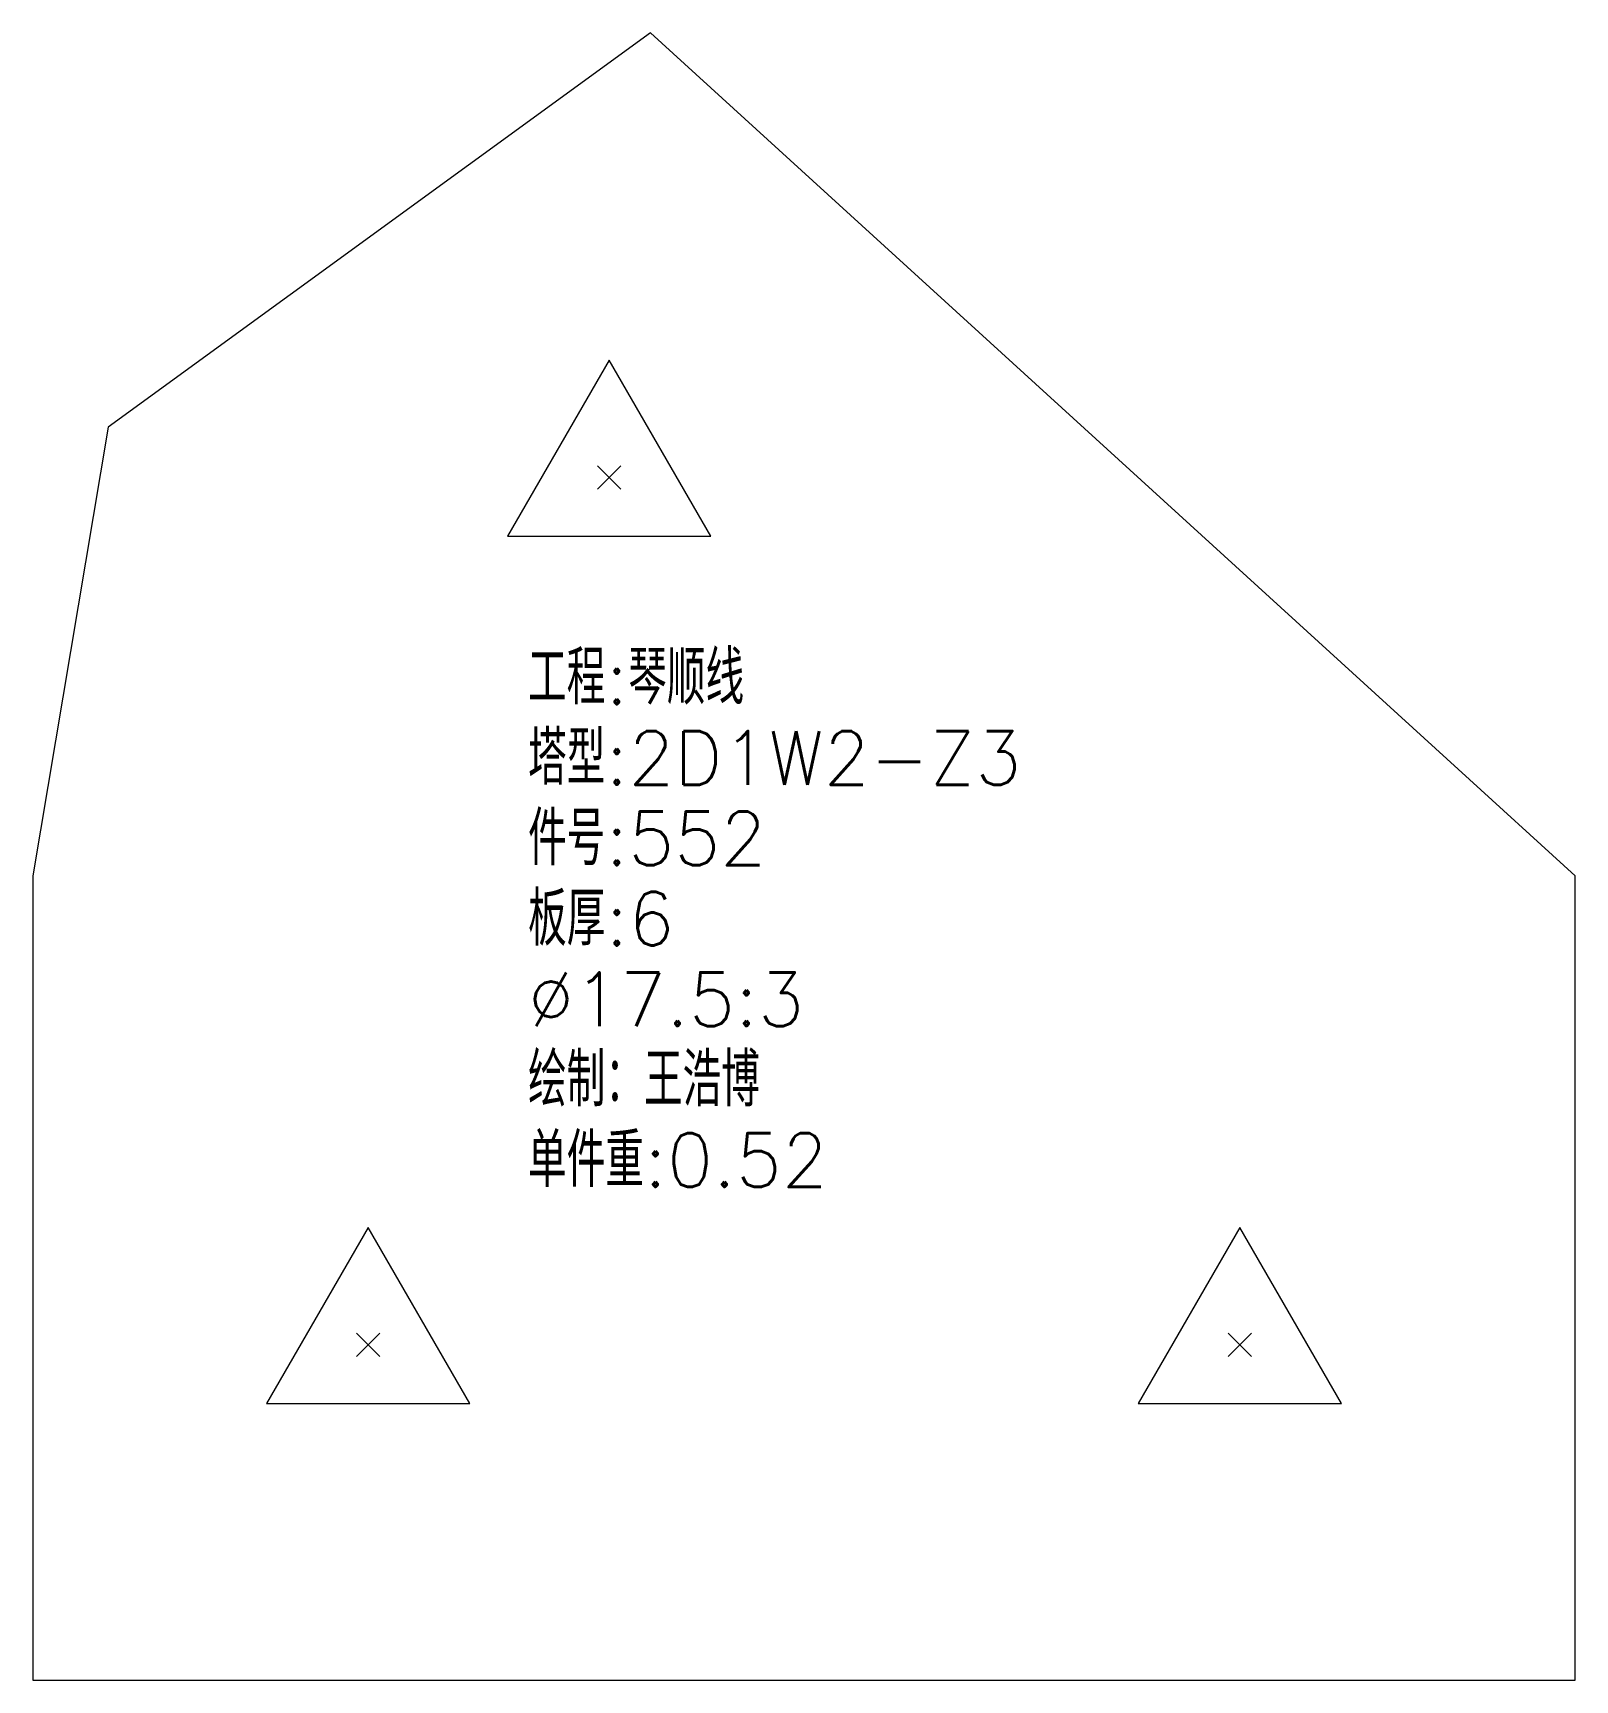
# Model space of a CAD drawing. Extents: x -580 to 8755, y 0 to 14723.
# Drawn here: x 720 to 835, y 6947.1 to 7069.9 of the extents above; entities that cross this region are included whole.
import ezdxf
from ezdxf.enums import TextEntityAlignment as Align

# ---------------------------------------------------------------- set-up
doc = ezdxf.new("R2010")
doc.units = 0
doc.header["$MEASUREMENT"] = 0
doc.layers.add('1', color=7, linetype='CONTINUOUS', lineweight=25)
doc.styles.get("Standard").update_dxf_attribs({"font": 'simplex.shx', "width": 0.7, "height": 3, "bigfont": 'gbhzfs.shx'})

msp = doc.modelspace()

# ---------------------------------------------------------------- linework, layer by layer
at = {"layer": '1', "color": 7, "linetype": 'Continuous', "lineweight": 18}
for p, q in [((766.06332, 7069.93424), (725.61775, 7040.5377)), ((835, 7007.06408), (766.06332, 7069.93424)), ((725.61775, 7040.5377), (720, 7007.06408)), ((720, 7007.06408), (720, 6947.06408)), ((835, 6947.06408), (835, 7007.06408)), ((720, 6947.06408), (835, 6947.06408))]:
    msp.add_line(p, q, dxfattribs=at)
at = {"layer": '1', "color": 7, "linetype": 'Continuous', "lineweight": 13}
for p, q in [((762.96554, 7045.52698), (755.38804, 7032.40198)), ((770.54304, 7032.40198), (762.96554, 7045.52698)), ((762.09054, 7035.90198), (763.84054, 7037.65198)), ((763.84054, 7035.90198), (762.09054, 7037.65198)), ((755.38804, 7032.40198), (770.54304, 7032.40198)), ((745, 6980.81408), (737.4225, 6967.68908)), ((752.5775, 6967.68908), (745, 6980.81408)), ((810, 6980.81408), (802.4225, 6967.68908)), ((817.5775, 6967.68908), (810, 6980.81408)), ((744.125, 6971.18908), (745.875, 6972.93908)), ((745.875, 6971.18908), (744.125, 6972.93908)), ((809.125, 6971.18908), (810.875, 6972.93908)), ((810.875, 6971.18908), (809.125, 6972.93908)), ((737.4225, 6967.68908), (752.5775, 6967.68908)), ((802.4225, 6967.68908), (817.5775, 6967.68908))]:
    msp.add_line(p, q, dxfattribs=at)

# ---------------------------------------------------------------- texts
at = {"layer": '1', "color": 7, "linetype": 'Continuous', "lineweight": 18}
for s, p in [('工程:琴顺线', (756.92341, 7018.65179)), ('塔型:2D1W2-Z3', (756.92341, 7012.65179)), ('件号:552', (756.92341, 7006.65179)), ('板厚:6', (756.92341, 7000.65179)), ('%%c17.5:3', (756.92341, 6994.65179)), ('绘制：王浩博', (756.92341, 6988.65179)), ('单件重:0.52', (756.92341, 6982.65179))]:
    msp.add_text(s, height=4, dxfattribs=at).set_placement(p, align=Align.BOTTOM_LEFT)

doc.saveas('drawing.dxf')
